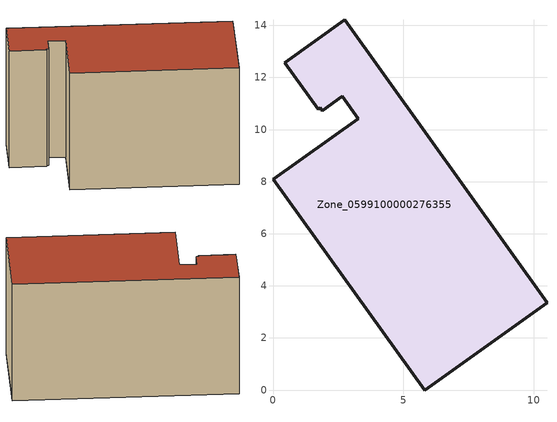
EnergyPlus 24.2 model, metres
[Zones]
Zone_0599100000276355
 floor ground (C_G): 0.45,12.57 2.75,14.21 10.52,3.36 5.82,0 0,8.09 3.27,10.42 2.66,11.28 1.9,10.73 1.82,10.83 1.74,10.77 z0
 wall outside (C_F): 2.66,11.28 3.27,10.42 0,8.09 5.82,0 10.52,3.36 2.75,14.21 0.45,12.57 1.74,10.77 1.82,10.83 1.9,10.73 2.66,11.28 z0:7.77
 roof outside (C_R): 0.45,12.57 1.74,10.77 1.82,10.83 1.9,10.73 2.66,11.28 3.27,10.42 0,8.09 5.82,0 10.52,3.36 2.75,14.21 z7.77
[BUILDING]
Pand.0599100000276355: North Axis=0; Terrain=City; Loads Convergence Tolerance Value=0.04; Temperature Convergence Tolerance Value=0.4; Solar Distribution=FullExterior; Maximum Number of Warmup Days=25; Minimum Number of Warmup Days=1
[Site:Location]
Rotterdam.The.Hague.AP_ZH_NLD Design_Conditions: Latitude=51.96; Longitude=4.45; Time Zone=1; Elevation=-4.5
[SITE:GROUNDTEMPERATURE:BUILDINGSURFACE]
18, 18, 18, 18, 18, 18, 18, 18, 18, 18, 18, 18
[MATERIAL] Thermal Absorptance=0.9; Solar Absorptance=0.7; Visible Absorptance=0.7
Name | Roughness | Thickness | Conductivity | Density | Specific Heat
G.TI.1975-1991 | MediumSmooth | 0.15 | 0.288461 | 540 | 1210
F.TI.1975-1991 | Rough | 0.3 | 0.230769 | 1920 | 840
R.TI.1975-1991 | MediumRough | 0.2 | 0.153846 | 1500 | 1000
[CONSTRUCTION]
C_G: G.TI.1975-1991
C_F: F.TI.1975-1991
C_R: R.TI.1975-1991
[ZONE]
Zone_0599100000276355: Type=1; Multiplier=1; Ceiling Height=Autocalculate; Volume=Autocalculate; Floor Area=autocalculate; Part of Total Floor Area=Yes
[ZONEINFILTRATION:DESIGNFLOWRATE]
Infil_Zone_0599100000276355: Zone or ZoneList or Space or SpaceList=Zone_0599100000276355; Schedule=AlwaysOn; Design Flow Rate Calculation Method=Flow/Area; Flow Rate per Floor Area=0.003; Constant Term Coefficient=1; Temperature Term Coefficient=0; Velocity Term Coefficient=0; Velocity Squared Term Coefficient=0
[HVACTEMPLATE:ZONE:IDEALLOADSAIRSYSTEM]
Zone_0599100000276355: Maximum Heating Supply Air Temperature=50; Minimum Cooling Supply Air Temperature=13; Maximum Heating Supply Air Humidity Ratio=0.0156; Minimum Cooling Supply Air Humidity Ratio=0.0077; Heating Limit=NoLimit; Cooling Limit=NoLimit; Dehumidification Control Type=ConstantSensibleHeatRatio; Cooling Sensible Heat Ratio=0.7; Dehumidification Setpoint=60; Humidification Control Type=None; Humidification Setpoint=30; Outdoor Air Method=None; Outdoor Air Flow Rate per Person=0.00944; Outdoor Air Flow Rate per Zone Floor Area=0; Outdoor Air Flow Rate per Zone=0; Demand Controlled Ventilation Type=None; Outdoor Air Economizer Type=NoEconomizer; Heat Recovery Type=None; Sensible Heat Recovery Effectiveness=0.7; Latent Heat Recovery Effectiveness=0.65
[ZONECONTROL:THERMOSTAT]
ThermostatControl_Zone_0599100000276355: Zone or ZoneList=Zone_0599100000276355; Control Type Schedule=DualSetpointControlType; Control 1=Thermostat_Zone_0599100000276355; Temperature Difference Between Cutout And Setpoint=0
[THERMOSTATSETPOINT:DUALSETPOINT]
Thermostat_Zone_0599100000276355: Heating Setpoint Temperature Schedule=HeatingSetpoint_Zone_0599100000276355; Cooling Setpoint Temperature Schedule=CoolingSetpoint_Zone_0599100000276355
[SCHEDULE:COMPACT]
HeatingSetpoint_Zone_0599100000276355: Through: 12/31, For: AllDays, Until: 24:00, 21
CoolingSetpoint_Zone_0599100000276355: Through: 12/31, For: AllDays, Until: 24:00, 24
DualSetpointControlType: Through: 12/31, For: AllDays, Until: 24:00, 4
AlwaysOn: Through: 12/31, For: AllDays, Until: 24:00, 1
